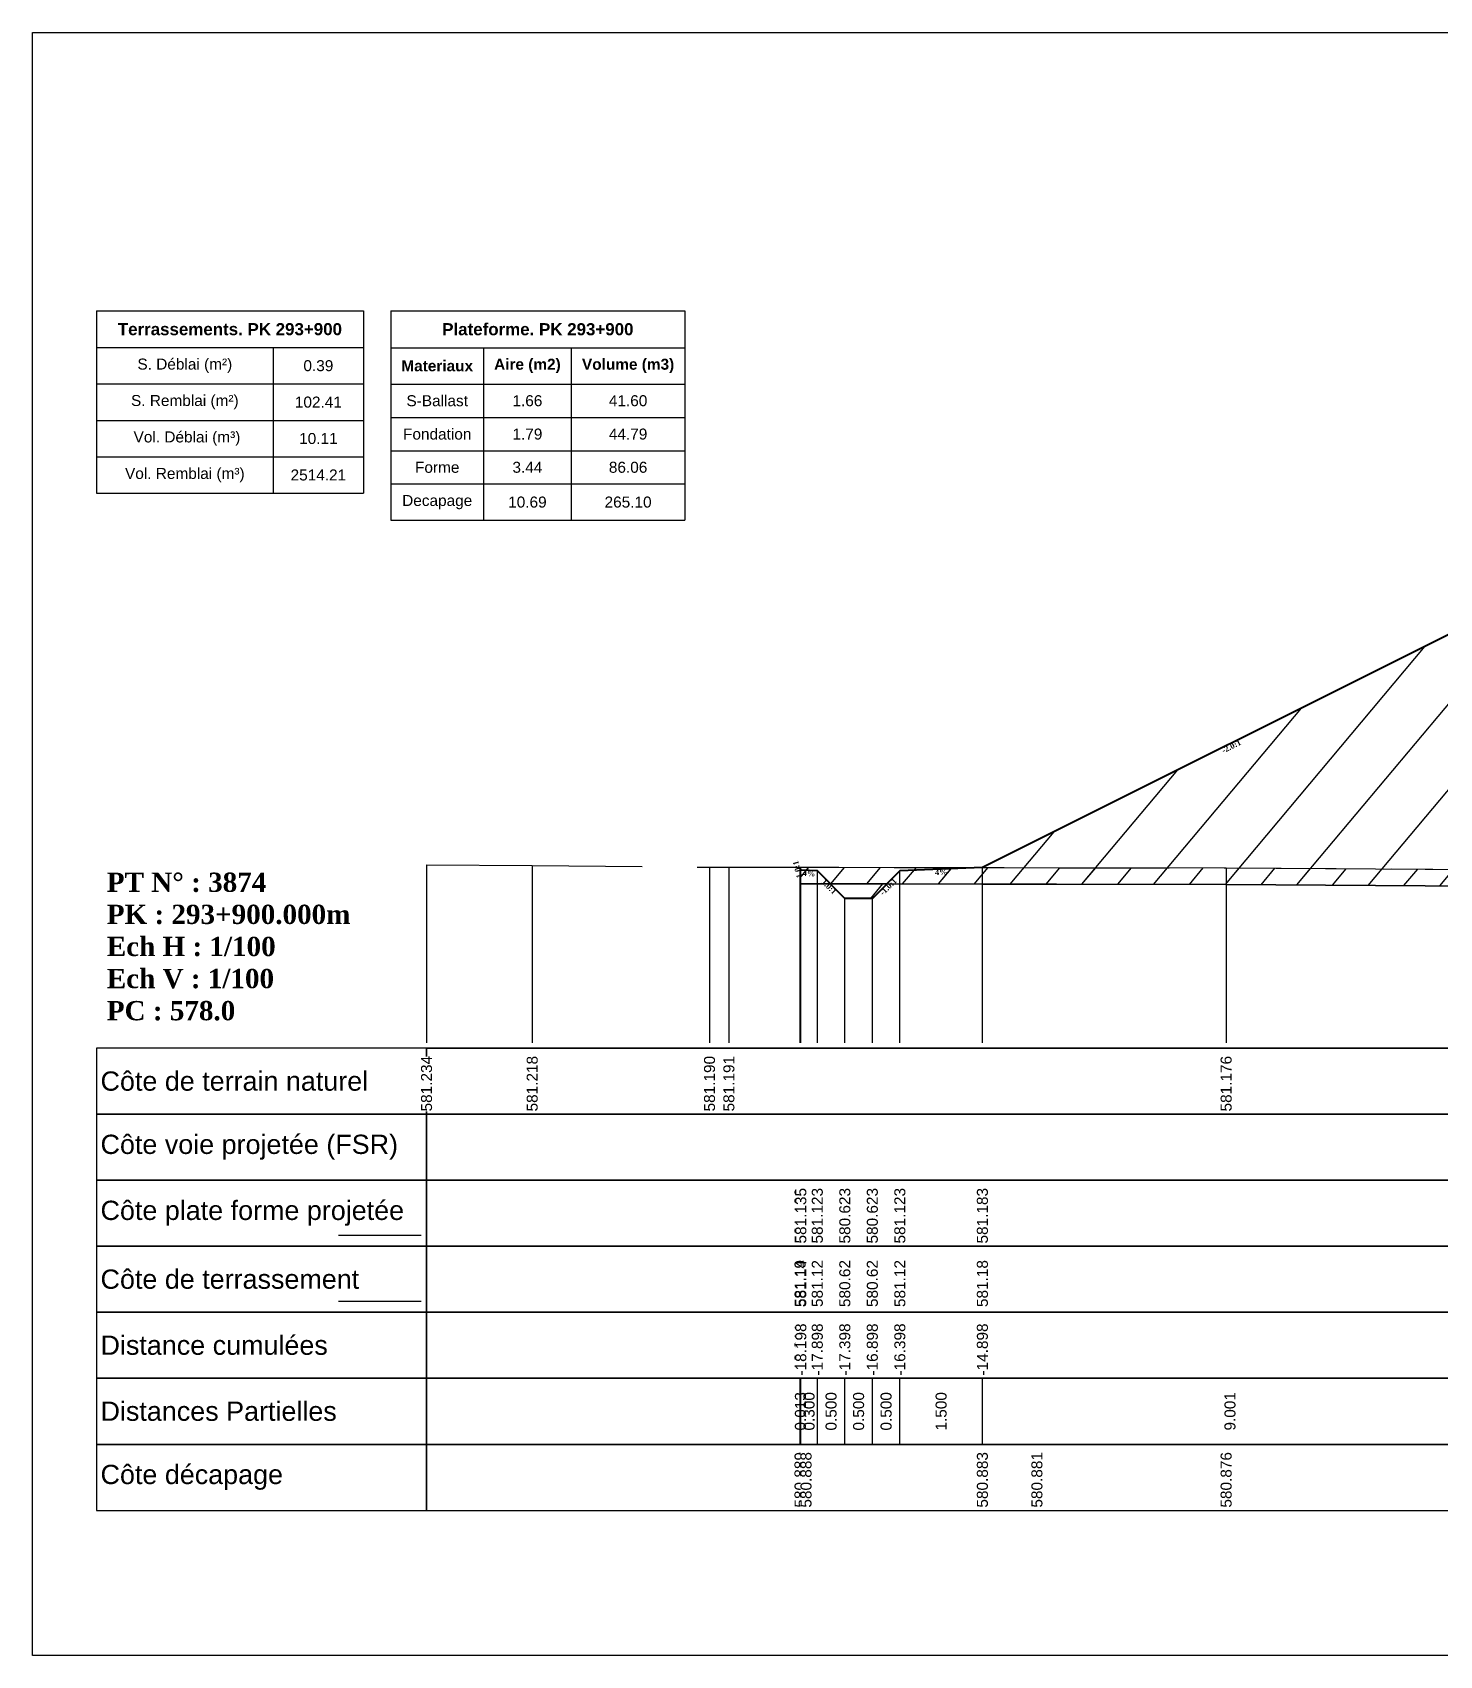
# Model space of a CAD drawing. Header units: millimetres. Extents: x 2762 to 3076, y 916 to 3305.
# Drawn here: x 2789.89 to 2815.46, y 1155.65 to 1185.15 of the extents above; entities that cross this region are included whole.
import ezdxf

# ---------------------------------------------------------------- set-up
doc = ezdxf.new("R2010")
doc.units = ezdxf.units.MM
doc.header["$LTSCALE"] = 2
doc.linetypes.add('CACHE', pattern=[9.525, 6.35, -3.175])
doc.linetypes.add('DASHED', pattern=[0.75, 0.5, -0.25])
for name, color, linetype in [('C-ANNO-TABL', 1, 'Continuous'), ('C-ANNO-TABL-TEXT', 150, 'Continuous'), ('C-ANNO-TABL-TITL', 150, 'Continuous'), ('C-ANNO-TABL-TTBL', 5, 'Continuous'), ('C-ROAD-CORR', 5, 'Continuous'), ('C-ROAD-SCTN', 7, 'Continuous')]:
    doc.layers.add(name, color=color, linetype=linetype)
doc.styles.add('ARIAL', font='arial.ttf')
doc.styles.add('C3D_Etiquette', font='romans.shx')
doc.styles.add('C3D_Profil_Travers', font='romans.shx')
doc.styles.get("Standard").update_dxf_attribs({"font": 'arial.ttf'})

msp = doc.modelspace()

# ---------------------------------------------------------------- hatches: boundary and pattern name
at = {"linetype": 'Continuous', "lineweight": -3}
h = msp.add_hatch(dxfattribs=at)
h.set_pattern_fill('_U', color=3, angle=50, style=0, pattern_type=0)
h.set_pattern_definition([(50, (2838.9172, 1169.5787), (-0.766044, 0.642788), [])])
h.paths.add_polyline_path([(2838.917, 1169.579), (2839.164, 1169.825), (2839.464, 1169.837), (2839.474, 1169.877), (2839.474, 1169.577)])
h.paths.add_polyline_path([(2805.42, 1169.67), (2805.657, 1169.907), (2807.157, 1169.967), (2816.158, 1174.467), (2824.155, 1174.787), (2826.551, 1174.691), (2836.164, 1169.885), (2837.664, 1169.825), (2837.908, 1169.581), (2824.507, 1169.613), (2823.661, 1169.615), (2823.109, 1169.617), (2822.808, 1169.613), (2821.097, 1169.6), (2811.587, 1169.66)])
h.paths.add_polyline_path([(2803.843, 1169.672), (2803.843, 1169.972), (2803.857, 1169.919), (2804.157, 1169.907), (2804.392, 1169.672)])
h = msp.add_hatch(dxfattribs=at)
h.set_pattern_fill('_U', color=150, scale=0.5, angle=50, style=0, pattern_type=0)
h.set_pattern_definition([(50, (2838.91724, 1169.5787), (-0.383022, 0.321394), [])])
h.paths.add_polyline_path([(2838.917, 1169.579), (2839.164, 1169.825), (2839.464, 1169.837), (2839.474, 1169.877), (2839.474, 1169.577)])
h.paths.add_polyline_path([(2836.164, 1169.885), (2839.474, 1169.877), (2839.464, 1169.837), (2839.164, 1169.825), (2838.917, 1169.579), (2837.908, 1169.581), (2837.664, 1169.825)])
h.paths.add_polyline_path([(2805.42, 1169.67), (2805.657, 1169.907), (2807.157, 1169.967), (2811.587, 1169.96), (2821.097, 1169.9), (2822.808, 1169.913), (2823.109, 1169.917), (2823.661, 1169.915), (2824.507, 1169.913), (2836.164, 1169.885), (2837.664, 1169.825), (2837.908, 1169.581), (2824.507, 1169.613), (2823.661, 1169.615), (2823.109, 1169.617), (2822.808, 1169.613), (2821.097, 1169.6), (2811.587, 1169.66)])
h.paths.add_polyline_path([(2803.843, 1169.972), (2807.157, 1169.967), (2805.657, 1169.907), (2805.42, 1169.67), (2804.392, 1169.672), (2804.157, 1169.907), (2803.857, 1169.919)])
h.paths.add_polyline_path([(2803.843, 1169.672), (2803.843, 1169.972), (2803.857, 1169.919), (2804.157, 1169.907), (2804.392, 1169.672)])
h = msp.add_hatch(dxfattribs=at)
h.set_pattern_fill('_U', color=1, angle=50, style=0, pattern_type=0)
h.set_pattern_definition([(50, (2837.908, 1169.5811), (-0.766044, 0.642788), [])])
h.paths.add_polyline_path([(2837.908, 1169.581), (2838.917, 1169.579), (2838.664, 1169.325), (2838.164, 1169.325)])
h.paths.add_polyline_path([(2804.392, 1169.672), (2805.42, 1169.67), (2805.157, 1169.407), (2804.657, 1169.407)])

# ---------------------------------------------------------------- linework, layer by layer
at = {"color": 253, "linetype": 'Continuous', "lineweight": -3}
for p, q in [((2807.157, 1169.967), (2816.158, 1174.467)), ((2803.843, 1169.972), (2807.157, 1169.967)), ((2803.857, 1169.919), (2803.843, 1169.972)), ((2803.843, 1169.672), (2803.843, 1169.972)), ((2803.843, 1169.972), (2803.857, 1169.919)), ((2803.843, 1169.672), (2803.843, 1169.972)), ((2803.843, 1169.972), (2803.857, 1169.919)), ((2804.157, 1169.907), (2803.857, 1169.919)), ((2803.857, 1169.919), (2804.157, 1169.907)), ((2803.857, 1169.919), (2804.157, 1169.907)), ((2804.392, 1169.672), (2804.157, 1169.907)), ((2804.157, 1169.907), (2804.392, 1169.672)), ((2804.157, 1169.907), (2804.392, 1169.672)), ((2805.42, 1169.67), (2805.657, 1169.907)), ((2805.657, 1169.907), (2805.42, 1169.67)), ((2805.42, 1169.67), (2805.657, 1169.907)), ((2805.657, 1169.907), (2807.157, 1169.967)), ((2807.157, 1169.967), (2805.657, 1169.907)), ((2805.657, 1169.907), (2807.157, 1169.967)), ((2807.157, 1169.967), (2811.587, 1169.96)), ((2811.587, 1169.96), (2821.097, 1169.9)), ((2804.392, 1169.672), (2803.843, 1169.672)), ((2804.392, 1169.672), (2803.843, 1169.672)), ((2805.42, 1169.67), (2804.392, 1169.672)), ((2804.392, 1169.672), (2805.42, 1169.67)), ((2804.657, 1169.407), (2804.392, 1169.672)), ((2805.157, 1169.407), (2804.657, 1169.407)), ((2805.42, 1169.67), (2805.157, 1169.407)), ((2811.587, 1169.66), (2805.42, 1169.67)), ((2811.587, 1169.66), (2805.42, 1169.67)), ((2821.097, 1169.6), (2811.587, 1169.66)), ((2821.097, 1169.6), (2811.587, 1169.66))]:
    msp.add_line(p, q, dxfattribs=at)
at = {"color": 105, "linetype": 'DASHED', "lineweight": -3, "ltscale": 2}
for p, q in [((2797.055, 1170.018), (2798.975, 1170.002)), ((2798.975, 1170.002), (2802.198, 1169.974)), ((2802.198, 1169.974), (2802.55, 1169.975)), ((2802.55, 1169.975), (2811.587, 1169.96)), ((2811.587, 1169.96), (2821.097, 1169.9))]:
    msp.add_line(p, q, dxfattribs=at)
at = {"color": 98, "linetype": 'CACHE', "lineweight": -3}
for p, q in [((2797.055, 1170.018), (2797.055, 1166.784)), ((2798.975, 1170.002), (2798.975, 1166.784)), ((2802.198, 1169.974), (2802.198, 1166.784)), ((2802.55, 1169.975), (2802.55, 1166.784)), ((2811.587, 1169.96), (2811.587, 1166.784))]:
    msp.add_line(p, q, dxfattribs=at)
at = {"color": 8, "linetype": 'CACHE', "lineweight": -3}
for p, q in [((2803.843, 1166.784), (2803.843, 1169.972)), ((2803.857, 1166.784), (2803.857, 1169.919)), ((2804.157, 1166.784), (2804.157, 1169.907)), ((2805.657, 1166.784), (2805.657, 1169.907)), ((2807.157, 1166.784), (2807.157, 1169.967)), ((2804.657, 1166.784), (2804.657, 1169.407)), ((2805.157, 1166.784), (2805.157, 1169.407))]:
    msp.add_line(p, q, dxfattribs=at)
at = {"color": 6, "linetype": 'Continuous', "lineweight": -3}
for p, q in [((2803.843, 1169.672), (2803.952, 1169.672)), ((2803.952, 1169.672), (2807.157, 1169.667)), ((2807.157, 1169.667), (2808.148, 1169.665)), ((2808.148, 1169.665), (2811.587, 1169.66)), ((2811.587, 1169.66), (2821.097, 1169.6))]:
    msp.add_line(p, q, dxfattribs=at)
at = {"color": 7, "linetype": 'Continuous', "lineweight": -3}
for p, q in [((2797.054, 1166.684), (2847.056, 1166.684)), ((2803.843, 1159.484), (2803.843, 1160.684)), ((2803.857, 1159.484), (2803.857, 1160.684)), ((2803.857, 1159.484), (2803.857, 1160.684)), ((2804.157, 1159.484), (2804.157, 1160.684)), ((2804.157, 1159.484), (2804.157, 1160.684)), ((2804.657, 1159.484), (2804.657, 1160.684)), ((2804.657, 1159.484), (2804.657, 1160.684)), ((2805.157, 1159.484), (2805.157, 1160.684)), ((2805.157, 1159.484), (2805.157, 1160.684)), ((2805.657, 1159.484), (2805.657, 1160.684)), ((2805.657, 1159.484), (2805.657, 1160.684)), ((2807.157, 1159.484), (2807.157, 1160.684)), ((2807.157, 1159.484), (2807.157, 1160.684))]:
    msp.add_line(p, q, dxfattribs=at)
at = {"color": 154, "linetype": 'Continuous', "lineweight": -3}
msp.add_line((2795.454, 1163.284), (2796.954, 1163.284), dxfattribs=at)
at = {"color": 1, "linetype": 'Continuous', "lineweight": -3}
msp.add_line((2795.454, 1162.084), (2796.954, 1162.084), dxfattribs=at)
at = {"color": 7, "linetype": 'Continuous', "lineweight": -3}
for points in [[(2797.054, 1165.484), (2797.054, 1166.684), (2791.054, 1166.684), (2791.054, 1165.484)], [(2797.054, 1165.484), (2847.056, 1165.484), (2847.056, 1166.684), (2797.054, 1166.684)], [(2797.054, 1164.284), (2797.054, 1165.484), (2791.054, 1165.484), (2791.054, 1164.284)], [(2797.054, 1164.284), (2847.056, 1164.284), (2847.056, 1165.484), (2797.054, 1165.484)], [(2797.054, 1163.084), (2797.054, 1164.284), (2791.054, 1164.284), (2791.054, 1163.084)], [(2797.054, 1163.084), (2847.056, 1163.084), (2847.056, 1164.284), (2797.054, 1164.284)], [(2797.054, 1161.884), (2797.054, 1163.084), (2791.054, 1163.084), (2791.054, 1161.884)], [(2797.054, 1161.884), (2847.056, 1161.884), (2847.056, 1163.084), (2797.054, 1163.084)], [(2797.054, 1160.684), (2797.054, 1161.884), (2791.054, 1161.884), (2791.054, 1160.684)], [(2797.054, 1160.684), (2847.056, 1160.684), (2847.056, 1161.884), (2797.054, 1161.884)], [(2797.054, 1159.484), (2797.054, 1160.684), (2791.054, 1160.684), (2791.054, 1159.484)], [(2797.054, 1159.484), (2847.056, 1159.484), (2847.056, 1160.684), (2797.054, 1160.684)], [(2797.054, 1158.284), (2797.054, 1159.484), (2791.054, 1159.484), (2791.054, 1158.284)], [(2797.054, 1158.284), (2847.056, 1158.284), (2847.056, 1159.484), (2797.054, 1159.484)]]:
    msp.add_3dface(points, dxfattribs=at)
at = {"layer": 'C-ANNO-TABL', "color": 7, "linetype": 'Continuous', "lineweight": -3}
for p, q in [((2791.054, 1179.419), (2794.269, 1179.419)), ((2794.269, 1179.419), (2795.907, 1179.419)), ((2794.269, 1179.419), (2794.269, 1178.757)), ((2796.407, 1179.416), (2798.089, 1179.416)), ((2798.089, 1179.416), (2799.685, 1179.416)), ((2798.089, 1179.416), (2798.089, 1178.754)), ((2799.685, 1179.416), (2801.748, 1179.416)), ((2799.685, 1179.416), (2799.685, 1178.754)), ((2791.054, 1178.757), (2794.269, 1178.757)), ((2794.269, 1178.757), (2795.907, 1178.757)), ((2794.269, 1178.757), (2794.269, 1178.095)), ((2796.407, 1178.754), (2798.089, 1178.754)), ((2798.089, 1178.754), (2799.685, 1178.754)), ((2798.089, 1178.754), (2798.089, 1178.147)), ((2799.685, 1178.754), (2801.748, 1178.754)), ((2799.685, 1178.754), (2799.685, 1178.147)), ((2791.054, 1178.095), (2794.269, 1178.095)), ((2794.269, 1178.095), (2795.907, 1178.095)), ((2794.269, 1178.095), (2794.269, 1177.432)), ((2796.407, 1178.147), (2798.089, 1178.147)), ((2798.089, 1178.147), (2799.685, 1178.147)), ((2798.089, 1178.147), (2798.089, 1177.543)), ((2799.685, 1178.147), (2801.748, 1178.147)), ((2799.685, 1178.147), (2799.685, 1177.543)), ((2791.054, 1177.432), (2794.269, 1177.432)), ((2794.269, 1177.432), (2795.907, 1177.432)), ((2794.269, 1177.432), (2794.269, 1176.77)), ((2796.407, 1177.543), (2798.089, 1177.543)), ((2798.089, 1177.543), (2799.685, 1177.543)), ((2798.089, 1177.543), (2798.089, 1176.939)), ((2799.685, 1177.543), (2801.748, 1177.543)), ((2799.685, 1177.543), (2799.685, 1176.939)), ((2796.407, 1176.939), (2798.089, 1176.939)), ((2798.089, 1176.939), (2799.685, 1176.939)), ((2798.089, 1176.939), (2798.089, 1176.28)), ((2799.685, 1176.939), (2801.748, 1176.939)), ((2799.685, 1176.939), (2799.685, 1176.28))]:
    msp.add_line(p, q, dxfattribs=at)
at = {"layer": 'C-ANNO-TABL-TTBL', "color": 7, "linetype": 'Continuous', "lineweight": -3}
for p, q in [((2791.054, 1180.084), (2795.907, 1180.084)), ((2791.054, 1180.084), (2791.054, 1179.419)), ((2795.907, 1180.084), (2795.907, 1179.419)), ((2796.407, 1180.084), (2801.748, 1180.084)), ((2796.407, 1180.084), (2796.407, 1179.416)), ((2801.748, 1180.084), (2801.748, 1179.416)), ((2791.054, 1179.419), (2791.054, 1178.757)), ((2795.907, 1179.419), (2795.907, 1178.757)), ((2796.407, 1179.416), (2796.407, 1178.754)), ((2801.748, 1179.416), (2801.748, 1178.754)), ((2791.054, 1178.757), (2791.054, 1178.095)), ((2795.907, 1178.757), (2795.907, 1178.095)), ((2796.407, 1178.754), (2796.407, 1178.147)), ((2801.748, 1178.754), (2801.748, 1178.147)), ((2791.054, 1178.095), (2791.054, 1177.432)), ((2795.907, 1178.095), (2795.907, 1177.432)), ((2796.407, 1178.147), (2796.407, 1177.543)), ((2801.748, 1178.147), (2801.748, 1177.543)), ((2791.054, 1177.432), (2791.054, 1176.77)), ((2795.907, 1177.432), (2795.907, 1176.77)), ((2796.407, 1177.543), (2796.407, 1176.939)), ((2801.748, 1177.543), (2801.748, 1176.939)), ((2791.054, 1176.77), (2794.269, 1176.77)), ((2794.269, 1176.77), (2795.907, 1176.77)), ((2796.407, 1176.939), (2796.407, 1176.28)), ((2801.748, 1176.939), (2801.748, 1176.28)), ((2796.407, 1176.28), (2798.089, 1176.28)), ((2798.089, 1176.28), (2799.685, 1176.28)), ((2799.685, 1176.28), (2801.748, 1176.28))]:
    msp.add_line(p, q, dxfattribs=at)
at = {"layer": 'C-ROAD-CORR', "color": 1, "linetype": 'Continuous', "lineweight": 40}
for p, q in [((2816.158, 1174.467), (2807.157, 1169.967)), ((2803.857, 1169.919), (2803.843, 1169.972)), ((2804.157, 1169.907), (2803.857, 1169.919)), ((2804.657, 1169.407), (2804.157, 1169.907)), ((2805.657, 1169.907), (2805.157, 1169.407)), ((2807.157, 1169.967), (2805.657, 1169.907)), ((2805.157, 1169.407), (2804.657, 1169.407))]:
    msp.add_line(p, q, dxfattribs=at)
at = {"layer": 'C-ROAD-CORR', "color": 1, "linetype": 'Continuous', "lineweight": -3}
for p, q in [((2804.657, 1169.407), (2804.157, 1169.907)), ((2805.657, 1169.907), (2805.157, 1169.407))]:
    msp.add_line(p, q, dxfattribs=at)
at = {"layer": 'C-ROAD-SCTN', "color": 154, "linetype": 'Continuous', "lineweight": -3}
for p, q in [((2807.157, 1169.967), (2816.158, 1174.467)), ((2803.843, 1169.972), (2803.857, 1169.919)), ((2803.857, 1169.919), (2804.157, 1169.907)), ((2804.157, 1169.907), (2804.657, 1169.407)), ((2805.157, 1169.407), (2805.657, 1169.907)), ((2805.657, 1169.907), (2807.157, 1169.967)), ((2804.657, 1169.407), (2805.157, 1169.407))]:
    msp.add_line(p, q, dxfattribs=at)
at = {"layer": 'C-ROAD-SCTN', "color": 1, "linetype": 'Continuous', "lineweight": -3}
for p, q in [((2807.157, 1169.967), (2816.158, 1174.467)), ((2803.843, 1169.972), (2803.857, 1169.919)), ((2803.857, 1169.919), (2804.157, 1169.907)), ((2804.157, 1169.907), (2804.657, 1169.407)), ((2805.157, 1169.407), (2805.657, 1169.907)), ((2805.657, 1169.907), (2807.157, 1169.967)), ((2804.657, 1169.407), (2805.157, 1169.407))]:
    msp.add_line(p, q, dxfattribs=at)

# ---------------------------------------------------------------- texts
at = {"color": 7, "linetype": 'Continuous', "lineweight": -3, "char_height": 0.1, "style": 'C3D_Etiquette'}
for s, insert, width, attachment_point, rotation in [('{\\fTimes New Roman|b1|i0|c0|p18;-2.0:1}', (2811.659, 1172.214), 0.34598, 2, 26.5651), ('{\\fTimes New Roman|b1|i0|c0|p18;1.0:1}', (2803.846, 1169.945), 0.29446, 8, 104.0362), ('{\\fTimes New Roman|b1|i0|c0|p18;4%}', (2804.007, 1169.909), 0.37094, 2, 357.7094), ('{\\fTimes New Roman|b1|i0|c0|p18;1.0:1}', (2804.404, 1169.654), 0.29001, 2, 315), ('{\\fTimes New Roman|b1|i0|c0|p18;-1.0:1}', (2805.41, 1169.654), 0.34598, 2, 45), ('{\\fTimes New Roman|b1|i0|c0|p18;4%}', (2806.407, 1169.933), 0.42071, 2, 2.2906)]:
    msp.add_mtext(s, dxfattribs=dict(at, insert=insert, width=width, attachment_point=attachment_point, rotation=rotation))
at = {"color": 7, "linetype": 'Continuous', "lineweight": -3, "char_height": 0.35}
for s, insert, attachment_point, style in [('{\\fTimes New Roman|b1|i0|c0|p18;PT N° : 3874\\PPK : 293+900.000m\\PEch H : 1/100\\PEch V : 1/100\\PPC : 578.0}', (2791.243, 1167.184), 7, 'C3D_Profil_Travers'), ('{\\fArial|b0|i0|c0|p34;Côte de terrain naturel}', (2791.129, 1166.084), 4, 'C3D_Etiquette'), ('{\\fArial|b0|i0|c0|p34;Côte plate forme projetée}', (2791.129, 1163.684), 4, 'C3D_Etiquette'), ('{\\fArial|b0|i0|c0|p34;Côte de terrassement}', (2791.129, 1162.484), 4, 'C3D_Etiquette'), ('{\\fArial|b0|i0|c0|p34;Distance cumulées}', (2791.129, 1161.284), 4, 'C3D_Etiquette'), ('{\\fArial|b0|i0|c0|p34;Distances Partielles}', (2791.129, 1160.084), 4, 'C3D_Etiquette'), ('{\\fArial|b0|i0|c0|p34;Côte décapage}', (2791.129, 1158.884), 4, 'C3D_Etiquette')]:
    msp.add_mtext(s, dxfattribs=dict(at, insert=insert, attachment_point=attachment_point, style=style))
at = {"color": 7, "linetype": 'Continuous', "lineweight": -3, "insert": (2791.129, 1164.884), "char_height": 0.35, "attachment_point": 4}
msp.add_mtext('{\\fArial|b0|i0|c0|p34;Côte voie projetée (FSR)}', dxfattribs=at)
at = {"color": 7, "linetype": 'Continuous', "lineweight": -3, "char_height": 0.2, "rotation": 90, "style": 'C3D_Profil_Travers'}
for s, insert, attachment_point in [('{\\fArial|b0|i0|c0|p34;581.19}', (2803.843, 1161.979), 4), ('{\\fArial|b0|i0|c0|p34;581.14}', (2803.857, 1161.979), 4), ('{\\fArial|b0|i0|c0|p34;581.12}', (2804.157, 1161.979), 4), ('{\\fArial|b0|i0|c0|p34;580.62}', (2804.657, 1161.979), 4), ('{\\fArial|b0|i0|c0|p34;580.62}', (2805.157, 1161.979), 4), ('{\\fArial|b0|i0|c0|p34;581.12}', (2805.657, 1161.979), 4), ('{\\fArial|b0|i0|c0|p34;581.18}', (2807.157, 1161.979), 4), ('{\\fArial|b0|i0|c0|p34;0.013}', (2803.85, 1160.084), 5), ('{\\fArial|b0|i0|c0|p34;0.300}', (2804.007, 1160.084), 5), ('{\\fArial|b0|i0|c0|p34;0.500}', (2804.407, 1160.084), 5), ('{\\fArial|b0|i0|c0|p34;0.500}', (2804.907, 1160.084), 5), ('{\\fArial|b0|i0|c0|p34;0.500}', (2805.407, 1160.084), 5), ('{\\fArial|b0|i0|c0|p34;1.500}', (2806.407, 1160.084), 5), ('{\\fArial|b0|i0|c0|p34;9.001}', (2811.657, 1160.084), 5)]:
    msp.add_mtext(s, dxfattribs=dict(at, insert=insert, attachment_point=attachment_point))
at = {"layer": 'C-ANNO-TABL-TEXT', "color": 7, "linetype": 'Continuous', "lineweight": -3, "char_height": 0.2, "attachment_point": 5, "style": 'ARIAL'}
for s, insert in [('{\\fArial|b0|i0|c0|p34;\\C7;0.39}', (2795.088, 1179.088)), ('{\\fArial|b0|i0|c0|p34;\\C7;102.41}', (2795.088, 1178.426)), ('{\\fArial|b0|i0|c0|p34;\\C7;S-Ballast}', (2797.248, 1178.451)), ('{\\fArial|b0|i0|c0|p34;\\C7;1.66}', (2798.887, 1178.451)), ('{\\C18;\\c0;41.60}', (2800.717, 1178.451)), ('{\\fArial|b0|i0|c0|p34;\\C7;Fondation}', (2797.248, 1177.845)), ('{\\fArial|b0|i0|c0|p34;\\C7;1.79}', (2798.887, 1177.845)), ('{\\C18;\\c0;44.79}', (2800.717, 1177.845)), ('{\\fArial|b0|i0|c0|p34;\\C7;10.11}', (2795.088, 1177.764)), ('{\\fArial|b0|i0|c0|p34;\\C7;3.44}', (2798.887, 1177.241)), ('{\\C18;\\c0;86.06}', (2800.717, 1177.241)), ('{\\fArial|b0|i0|c0|p34;\\C7;2514.21}', (2795.088, 1177.101)), ('{\\fArial|b0|i0|c0|p34;\\C7;Forme}', (2797.248, 1177.241)), ('{\\fArial|b0|i0|c0|p34;\\C7;Decapage}', (2797.248, 1176.609)), ('{\\fArial|b0|i0|c0|p34;\\C7;10.69}', (2798.887, 1176.609)), ('{\\C18;\\c0;265.10}', (2800.717, 1176.609))]:
    msp.add_mtext(s, dxfattribs=dict(at, insert=insert))
at = {"layer": 'C-ANNO-TABL-TITL', "color": 7, "linetype": 'Continuous', "lineweight": -3, "attachment_point": 5, "style": 'ARIAL'}
for s, insert, char_height in [('{\\fArial|b1|i0|c0|p34;\\C7;Terrassements. PK 293+900}', (2793.48, 1179.751), 0.22), ('{\\fArial|b1|i0|c0|p34;\\C18;\\c0;Plateforme. PK 293+900}', (2799.077, 1179.75), 0.22), ('{\\fArial|b0|i0|c0|p34;\\C7;S. Déblai (m²) }', (2792.661, 1179.088), 0.2), ('{\\fArial|b1|i0|c0|p34;\\C7;Materiaux   }', (2797.248, 1179.085), 0.2), ('{\\fArial|b1|i0|c0|p34;\\C7;Aire (m2)}', (2798.887, 1179.085), 0.2), ('{\\fArial|b1|i0|c0|p34;\\C7;Volume (m3)}', (2800.717, 1179.085), 0.2), ('{\\fArial|b0|i0|c0|p34;\\C7;S. Remblai (m²) }', (2792.661, 1178.426), 0.2), ('{\\fArial|b0|i0|c0|p34;\\C7; Vol. Déblai (m³) }', (2792.661, 1177.764), 0.2), ('{\\fArial|b0|i0|c0|p34;\\C7;Vol. Remblai (m³)}', (2792.661, 1177.101), 0.2)]:
    msp.add_mtext(s, dxfattribs=dict(at, insert=insert, char_height=char_height))

# ---------------------------------------------------------------- next in the draw order: texts
at = {"color": 7, "linetype": 'Continuous', "lineweight": -3, "char_height": 0.2, "attachment_point": 4, "rotation": 90, "style": 'C3D_Profil_Travers', "bg_fill": 3, "box_fill_scale": 1.000375, "bg_fill_color": 256, "bg_fill_true_color": 13158600, "bg_fill_transparency": 0}
for s, insert, width in [('{\\fArial|b0|i0|c0|p34;581.234}', (2797.055, 1165.534), 0.99471), ('{\\fArial|b0|i0|c0|p34;581.218}', (2798.975, 1165.534), 0.99595), ('{\\fArial|b0|i0|c0|p34;581.190}', (2802.198, 1165.534), 0.99484), ('{\\fArial|b0|i0|c0|p34;581.176}', (2811.587, 1165.534), 0.99539), ('{\\fArial|b0|i0|c0|p34;581.189}', (2803.843, 1163.134), 0.99595), ('{\\fArial|b0|i0|c0|p34;580.623}', (2804.657, 1163.134), 0.99553), ('{\\fArial|b0|i0|c0|p34;580.623}', (2805.157, 1163.134), 0.99553), ('{\\fArial|b0|i0|c0|p34;581.123}', (2805.657, 1163.134), 0.99553), ('{\\fArial|b0|i0|c0|p34;581.183}', (2807.157, 1163.134), 0.99553), ('{\\fArial|b0|i0|c0|p34;\\C256;-18.211}', (2803.843, 1160.734), 0.89632), ('{\\fArial|b0|i0|c0|p34;\\C256;-17.398}', (2804.657, 1160.734), 0.93573), ('{\\fArial|b0|i0|c0|p34;\\C256;-16.898}', (2805.157, 1160.734), 0.93573), ('{\\fArial|b0|i0|c0|p34;\\C256;-16.398}', (2805.657, 1160.734), 0.93573), ('{\\fArial|b0|i0|c0|p34;\\C256;-14.898}', (2807.157, 1160.734), 0.93573), ('{\\fArial|b0|i0|c0|p34;580.889}', (2803.843, 1158.334), 0.99595), ('{\\fArial|b0|i0|c0|p34;580.883}', (2807.157, 1158.334), 0.99553), ('{\\fArial|b0|i0|c0|p34;580.881}', (2808.148, 1158.334), 0.95654), ('{\\fArial|b0|i0|c0|p34;580.876}', (2811.587, 1158.334), 0.99539)]:
    msp.add_mtext(s, dxfattribs=dict(at, insert=insert, width=width))

# ---------------------------------------------------------------- next in the draw order: texts
for s, insert, width in [('{\\fArial|b0|i0|c0|p34;581.191}', (2802.55, 1165.534), 0.95654), ('{\\fArial|b0|i0|c0|p34;581.135}', (2803.857, 1163.134), 0.99705), ('{\\fArial|b0|i0|c0|p34;\\C256;-18.198}', (2803.857, 1160.734), 0.93573), ('{\\fArial|b0|i0|c0|p34;580.888}', (2803.952, 1158.334), 0.99595)]:
    msp.add_mtext(s, dxfattribs=dict(at, insert=insert, width=width))

# ---------------------------------------------------------------- next in the draw order: texts
for s, insert, width in [('{\\fArial|b0|i0|c0|p34;581.123}', (2804.157, 1163.134), 0.99553), ('{\\fArial|b0|i0|c0|p34;\\C256;-17.898}', (2804.157, 1160.734), 0.93573)]:
    msp.add_mtext(s, dxfattribs=dict(at, insert=insert, width=width))

# ---------------------------------------------------------------- next in the draw order: linework, layer by layer
msp.add_lwpolyline([(2789.892, 1185.145), (2848.791, 1185.145), (2848.791, 1155.645), (2789.892, 1155.645)], close=True)

doc.saveas('drawing.dxf')
